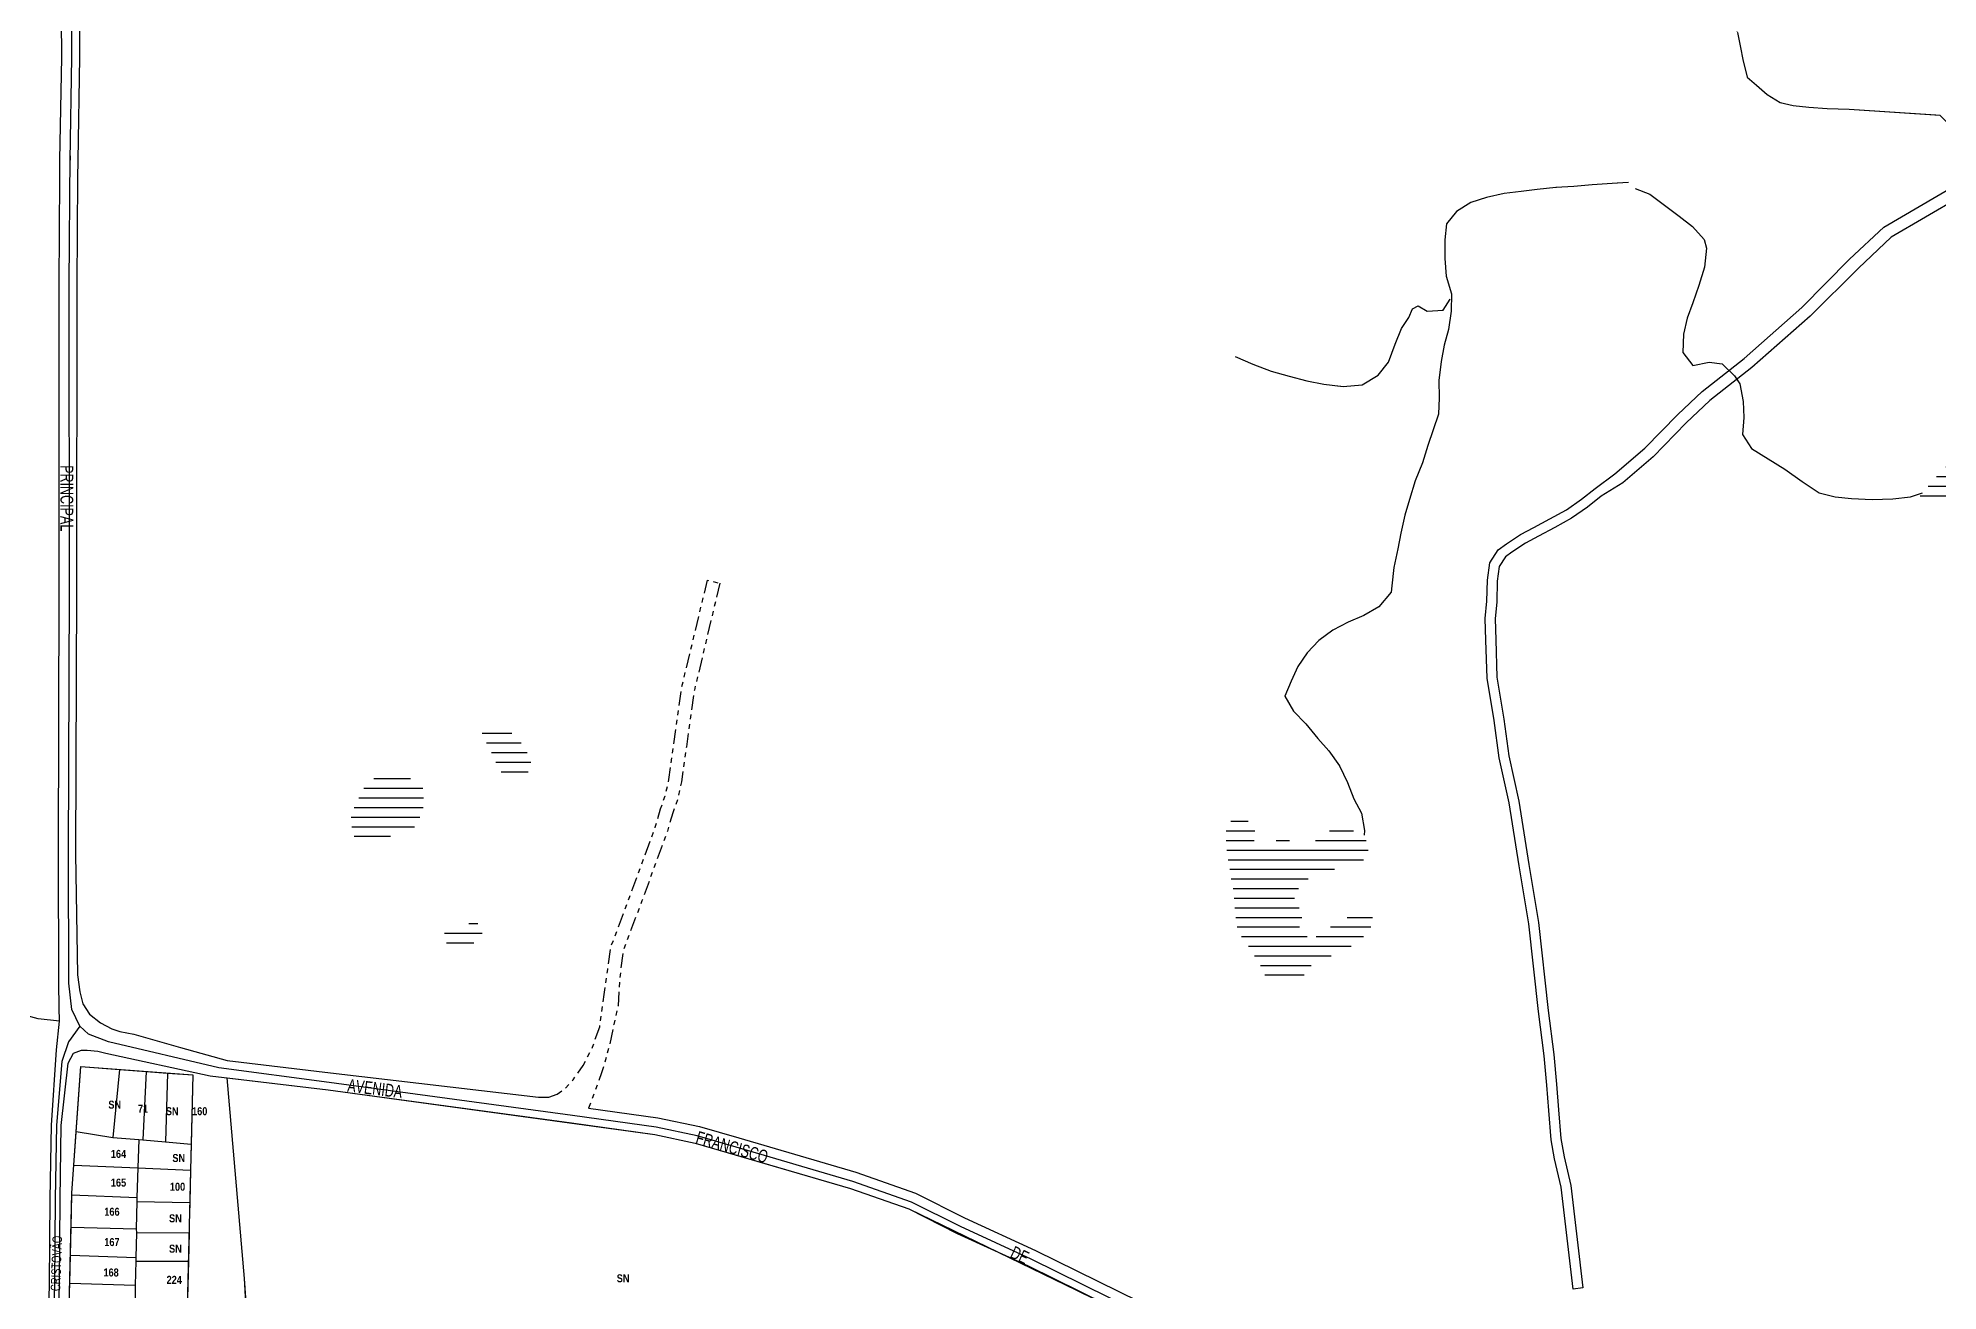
# Model space of a CAD drawing. Extents: x 211015 to 214226, y 4840231 to 4844926.
# Drawn here: x 213106 to 213699, y 4843505 to 4843896 of the extents above; entities that cross this region are included whole.
import ezdxf
from ezdxf.enums import TextEntityAlignment as Align

# ---------------------------------------------------------------- set-up
doc = ezdxf.new("R2010")
doc.units = 0
doc.header["$LTSCALE"] = 1.5
doc.header["$MEASUREMENT"] = 0
for name, pattern in [('TRACO_05', [11, 7, -1, 0.5, -1, 0.5, -1]), ('TRACO_13', [8, 5, -1, 1, -1]), ('TRACO_25', [8, 3, -1, 1, -1, 1, -1])]:
    doc.linetypes.add(name, pattern=pattern)
for name, color, linetype in [('CD-MALHA-LOTES', 40, 'CONTINUOUS'), ('HD-AREA-SUJ-INUND', 170, 'CONTINUOUS'), ('HD-CURSO-INTER', 170, 'CONTINUOUS'), ('HD-VALAS-DRENOS', 170, 'CONTINUOUS'), ('RU-QUADRAS', 6, 'CONTINUOUS'), ('SV-CAMINHO-TRILHA', 20, 'CONTINUOUS'), ('SV-EIXO-ROD-ESTR', 7, 'CONTINUOUS'), ('SV-EIXO-RUA-N-PAV', 6, 'CONTINUOUS'), ('SV-EST-M-N-PAV', 20, 'CONTINUOUS'), ('SV-RUA-NAO-PAV-S-GUIA-C-GUIA', 7, 'CONTINUOUS'), ('SV-TXT-RUA-N-PAV-S-GUIA-C-GUIA', 7, 'CONTINUOUS'), ('Th_NmrPort', 7, 'CONTINUOUS')]:
    doc.layers.add(name, color=color, linetype=linetype)
doc.styles.add('ARIAL', font='ARIAL.TTF')
doc.styles.get("Standard").update_dxf_attribs({"font": 'swisscbo.ttf'})

# ---------------------------------------------------------------- blocks, each defined once
blk = doc.blocks.new('*X9')
at = {"layer": 'HD-AREA-SUJ-INUND', "color": 0}
for p, q in [((213476.839064, 4843648.377712), (213485.836249, 4843648.377802)), ((213478.29785, 4843651.377759), (213483.720491, 4843651.377814)), ((213509.152279, 4843648.378035), (213516.713676, 4843648.378111)), ((213476.876101, 4843645.377679), (213485.587913, 4843645.377766)), ((213477.128028, 4843642.377649), (213521.231368, 4843642.37809)), ((213492.464745, 4843645.377835), (213496.63904, 4843645.377877)), ((213504.837822, 4843645.377959), (213520.576435, 4843645.378116)), ((213477.548162, 4843639.37762), (213519.837288, 4843639.378043)), ((213477.981901, 4843636.377591), (213510.704038, 4843636.377918)), ((213478.499102, 4843633.377563), (213502.539487, 4843633.377804)), ((213479.02735, 4843630.377536), (213499.458208, 4843630.37774)), ((213479.373084, 4843627.377506), (213498.251832, 4843627.377695)), ((213479.54658, 4843624.377475), (213499.67467, 4843624.377676)), ((213479.861212, 4843621.377445), (213500.562397, 4843621.377652)), ((213480.303974, 4843618.377416), (213499.746481, 4843618.377611)), ((213509.51569, 4843618.377709), (213522.09058, 4843618.377834)), ((213514.645515, 4843621.377793), (213522.568244, 4843621.377872)), ((213481.629416, 4843615.377397), (213502.159544, 4843615.377602)), ((213483.834007, 4843612.377386), (213515.905314, 4843612.377706)), ((213504.951035, 4843615.37763), (213519.774846, 4843615.377778)), ((213485.762737, 4843609.377372), (213509.724704, 4843609.377612)), ((213487.61332, 4843606.377358), (213503.434638, 4843606.377516)), ((213488.925471, 4843603.377338), (213501.245501, 4843603.377461))]:
    blk.add_line(p, q, dxfattribs=at)
blk = doc.blocks.new('*X20')
at = {"layer": 'HD-AREA-SUJ-INUND', "color": 0}
for p, q in [((213244.434873, 4843678.870073), (213253.699656, 4843678.870165)), ((213245.775826, 4843675.870053), (213256.671265, 4843675.870162)), ((213247.4093, 4843672.870036), (213258.521395, 4843672.870148)), ((213248.783005, 4843669.870017), (213259.715072, 4843669.870127)), ((213250.453427, 4843666.870001), (213258.847512, 4843666.870085))]:
    blk.add_line(p, q, dxfattribs=at)
blk = doc.blocks.new('*X19')
at = {"layer": 'HD-AREA-SUJ-INUND', "color": 0}
for p, q in [((213210.674562, 4843664.688938), (213222.078294, 4843664.689052)), ((213205.89328, 4843658.688824), (213226.180459, 4843658.689027)), ((213207.454214, 4843661.688873), (213225.925469, 4843661.689057)), ((213203.560718, 4843652.688735), (213224.948415, 4843652.688949)), ((213204.467631, 4843655.688777), (213226.024942, 4843655.688992)), ((213203.709258, 4843649.688703), (213223.358647, 4843649.6889)), ((213204.480507, 4843646.688678), (213215.8599, 4843646.688792))]:
    blk.add_line(p, q, dxfattribs=at)
blk = doc.blocks.new('*X6')
at = {"layer": 'HD-AREA-SUJ-INUND', "color": 0}
for p, q in [((213232.721828, 4843616.469142), (213244.463026, 4843616.469259)), ((213240.34813, 4843619.469251), (213243.102595, 4843619.469278)), ((213233.335797, 4843613.469115), (213241.859153, 4843613.4692))]:
    blk.add_line(p, q, dxfattribs=at)
blk = doc.blocks.new('*X15')
at = {"layer": 'HD-AREA-SUJ-INUND', "color": 0}
for p, q in [((213698.826979, 4843759.014871), (213712.808376, 4843759.015011)), ((213701.719278, 4843762.014933), (213704.601615, 4843762.014962)), ((213693.713559, 4843753.014754), (213708.82235, 4843753.014905)), ((213696.199728, 4843756.014812), (213714.335422, 4843756.014993))]:
    blk.add_line(p, q, dxfattribs=at)
blk = doc.blocks.new('*X97')
at = {"layer": 'HD-AREA-SUJ-INUND', "const_width": 0.13}
for points in [[(213476.876106, 4843645.377283), (213481.876106, 4843645.378043)], [(213481.876106, 4843645.378043), (213485.58788, 4843645.377371)], [(213492.459679, 4843645.377439), (213496.639863, 4843645.377481)], [(213504.837155, 4843645.377563), (213519.837155, 4843645.379261)], [(213519.837155, 4843645.379261), (213520.576521, 4843645.37772)], [(213479.027397, 4843630.377272), (213499.027396, 4843630.379261)], [(213499.027396, 4843630.379261), (213499.458102, 4843630.377476)], [(213481.629512, 4843615.377265), (213501.629512, 4843615.379249)], [(213501.629512, 4843615.379249), (213502.159741, 4843615.37747)], [(213504.950867, 4843615.377498), (213514.950867, 4843615.378664)], [(213514.950867, 4843615.378664), (213519.774721, 4843615.377646)]]:
    blk.add_lwpolyline(points, dxfattribs=at)
blk = doc.blocks.new('*X105')
at = {"layer": 'HD-AREA-SUJ-INUND', "const_width": 0.13}
for points in [[(213205.893217, 4843658.688692), (213225.893217, 4843658.690688)], [(213225.893217, 4843658.690688), (213226.180463, 4843658.688895)]]:
    blk.add_lwpolyline(points, dxfattribs=at)
blk = doc.blocks.new('*X106')
at = {"layer": 'HD-AREA-SUJ-INUND', "const_width": 0.13}
for points in [[(213244.43489, 4843678.869941), (213249.43489, 4843678.870678)], [(213249.43489, 4843678.870678), (213253.699977, 4843678.870034)]]:
    blk.add_lwpolyline(points, dxfattribs=at)

msp = doc.modelspace()

# ---------------------------------------------------------------- linework, layer by layer
at = {"layer": 'CD-MALHA-LOTES'}
for p, q in [((213117.64, 4843554.52), (213119.06, 4843574.79)), ((213119.06, 4843574.79), (213131.2, 4843573.88)), ((213131.2, 4843573.88), (213129.06, 4843552.67)), ((213131.2, 4843573.88), (213139.48, 4843573.26)), ((213139.48, 4843573.26), (213138.47, 4843551.86)), ((213139.48, 4843573.26), (213146.16, 4843572.75)), ((213146.16, 4843572.75), (213145.54, 4843551.25)), ((213146.16, 4843572.75), (213154.08, 4843572.16)), ((213154.08, 4843572.16), (213153.56, 4843550.56)), ((213164.85, 4843571.26), (213196.4, 4843567.53)), ((213170.19, 4843508.63), (213164.85, 4843571.26)), ((213196.4, 4843567.53), (213272.4, 4843557.19)), ((213272.4, 4843557.19), (213298.45, 4843553.54)), ((213116.91, 4843544.04), (213117.64, 4843554.52)), ((213117.64, 4843554.52), (213129.06, 4843552.67)), ((213129.06, 4843552.67), (213137.25, 4843551.97)), ((213137.25, 4843551.97), (213136.89, 4843543.13)), ((213137.25, 4843551.97), (213138.47, 4843551.86)), ((213138.47, 4843551.86), (213145.54, 4843551.25)), ((213145.54, 4843551.25), (213153.56, 4843550.56)), ((213153.56, 4843550.56), (213153.37, 4843542.39)), ((213298.45, 4843553.54), (213311.06, 4843550.85)), ((213311.06, 4843550.85), (213323.15, 4843547.36)), ((213323.15, 4843547.36), (213359.54, 4843536.69)), ((213116.29, 4843535.3), (213116.91, 4843544.04)), ((213116.91, 4843544.04), (213136.89, 4843543.13)), ((213136.89, 4843543.13), (213136.6, 4843533.92)), ((213136.89, 4843543.13), (213153.37, 4843542.39)), ((213153.37, 4843542.39), (213153.13, 4843532.36)), ((213116.04, 4843524.66), (213116.28, 4843534.68)), ((213116.28, 4843534.68), (213116.29, 4843535.3)), ((213116.28, 4843534.68), (213136.6, 4843533.92)), ((213136.6, 4843533.92), (213136.57, 4843532.62)), ((213359.54, 4843536.69), (213377.72, 4843530.34)), ((213136.57, 4843532.62), (213136.43, 4843524.1)), ((213136.57, 4843532.62), (213153.13, 4843532.36)), ((213153.13, 4843532.36), (213152.97, 4843525.55)), ((213377.72, 4843530.34), (213392.85, 4843522.69)), ((213115.84, 4843515.9), (213116.04, 4843524.66)), ((213116.04, 4843524.66), (213136.43, 4843524.1)), ((213136.44, 4843522.9), (213136.27, 4843515.13)), ((213136.43, 4843524.1), (213136.44, 4843522.9)), ((213136.44, 4843522.9), (213152.91, 4843522.94)), ((213152.91, 4843522.94), (213152.7, 4843514.02)), ((213152.97, 4843525.55), (213152.91, 4843522.94)), ((213392.85, 4843522.69), (213409.11, 4843515.27)), ((213115.64, 4843507.14), (213115.84, 4843515.9)), ((213115.84, 4843515.9), (213136.27, 4843515.13)), ((213136.27, 4843515.13), (213136.25, 4843513.98)), ((213409.11, 4843515.27), (213435.7, 4843502.3)), ((213136.25, 4843513.98), (213136.12, 4843506.52)), ((213136.25, 4843513.98), (213152.7, 4843514.02)), ((213152.7, 4843514.02), (213152.42, 4843502.49)), ((213115.49, 4843500.87), (213115.64, 4843507.14)), ((213115.64, 4843507.14), (213136.12, 4843506.52)), ((213136.12, 4843506.52), (213136.05, 4843502.35)), ((213175, 4843442.03), (213170.19, 4843508.63))]:
    msp.add_line(p, q, dxfattribs=at)
at = {"layer": 'HD-CURSO-INTER', "linetype": 'TRACO_13', "const_width": 0.18, "flags": 128}
for points in [[(213491.21, 4843914.66), (213495.02, 4843918.97), (213498.49, 4843922.64), (213502.8, 4843925.25), (213508.41, 4843928.12), (213512.61, 4843930.03), (213517.57, 4843932.7), (213522.16, 4843937.09), (213526.93, 4843939.58), (213532.09, 4843943.02), (213536.49, 4843946.46), (213542.03, 4843947.98), (213547.76, 4843949.32), (213551.82, 4843948.94), (213556.79, 4843947.85), (213562.42, 4843947.81), (213567.95, 4843948.52), (213573.7, 4843948.57), (213579.35, 4843949.13), (213584.63, 4843949.32), (213589.85, 4843949.18), (213594.87, 4843947.09), (213599.06, 4843943.2), (213602.37, 4843939.29), (213605.94, 4843935.48), (213609.15, 4843931.55), (213612.04, 4843926.82), (213615.27, 4843920.93), (213618.3, 4843915.82), (213623.07, 4843912.99), (213627.22, 4843911.78), (213630.09, 4843908.92), (213632.57, 4843905.67), (213635.25, 4843901.85), (213636.58, 4843897.65), (213637.54, 4843893.06), (213638.3, 4843889.24), (213639.64, 4843883.7), (213642.51, 4843881.22), (213645.94, 4843878.35), (213649.96, 4843875.87), (213653.97, 4843874.92), (213658.93, 4843874.34), (213664.66, 4843873.96), (213671.54, 4843873.77), (213699.85, 4843871.92), (213703.37, 4843868.31), (213706.98, 4843864.82), (213710.42, 4843860.19), (213711.03, 4843858.81)], [(213604.67, 4843849.01), (213609.2, 4843847.17), (213613.41, 4843844.08), (213618.42, 4843840.32), (213622.59, 4843837.13), (213626.2, 4843833.02), (213626.99, 4843830.3), (213626.36, 4843824.4), (213624.55, 4843818.65), (213622.72, 4843813.3), (213620.88, 4843808.52), (213619.75, 4843803.49), (213619.54, 4843797.72), (213622.63, 4843793.66), (213627.76, 4843794.75), (213631.83, 4843794.23), (213635.72, 4843790.52), (213637.33, 4843787.97), (213638.42, 4843782.51), (213638.57, 4843777.48), (213638.23, 4843772.21), (213641, 4843767.84), (213646.21, 4843764.59), (213651.4, 4843761.3), (213656.86, 4843757.52), (213662.18, 4843753.91), (213667.18, 4843752.7), (213672.21, 4843752.14), (213678.66, 4843751.86), (213685.11, 4843752.07), (213690.64, 4843752.7), (213694.41, 4843753.9)], [(213479.74, 4843796.54), (213485.25, 4843794.08), (213490.96, 4843791.97), (213496.57, 4843790.39), (213502.1, 4843788.95), (213507.43, 4843787.84), (213513.48, 4843787.19), (213519.38, 4843787.65), (213524.32, 4843790.66), (213527.61, 4843794.77), (213529.64, 4843800.37), (213531.7, 4843805.25), (213533.99, 4843808.68), (213535.13, 4843811.41), (213536.85, 4843812.29), (213539.66, 4843810.65), (213544.71, 4843811.03), (213546.87, 4843814.46)], [(213528.45, 4843722.96), (213524.62, 4843718.38), (213519.9, 4843715.66), (213515.03, 4843713.6), (213510.26, 4843711.11), (213505.87, 4843707.83), (213502.16, 4843703.95), (213499.25, 4843699.72), (213497.16, 4843695.11), (213495.18, 4843690.46), (213497.95, 4843685.74), (213501.76, 4843681.78), (213505.5, 4843677.19), (213508.96, 4843673.43), (213512.33, 4843668.74), (213514.8, 4843663.45), (213516.74, 4843658.43), (213519.13, 4843653.89), (213520.1, 4843648.45), (213519.98, 4843647.07)]]:
    msp.add_lwpolyline(points, dxfattribs=at)
at = {"layer": 'HD-CURSO-INTER', "flags": 128}
for points in [[(213636.58, 4843897.65), (213637.54, 4843893.06), (213638.3, 4843889.24), (213639.64, 4843883.7), (213642.51, 4843881.22), (213645.94, 4843878.35), (213649.96, 4843875.87), (213653.97, 4843874.92), (213658.93, 4843874.34), (213664.66, 4843873.96), (213671.54, 4843873.77), (213699.85, 4843871.92), (213703.37, 4843868.31), (213706.98, 4843864.82), (213710.42, 4843860.19), (213711.03, 4843858.81)], [(213604.67, 4843849.01), (213609.2, 4843847.17), (213613.41, 4843844.08), (213618.42, 4843840.32), (213622.59, 4843837.13), (213626.2, 4843833.02), (213626.99, 4843830.3), (213626.36, 4843824.4), (213624.55, 4843818.65), (213622.72, 4843813.3), (213620.88, 4843808.52), (213619.75, 4843803.49), (213619.54, 4843797.72), (213622.63, 4843793.66), (213627.76, 4843794.75), (213631.83, 4843794.23), (213635.72, 4843790.52), (213637.33, 4843787.97), (213638.42, 4843782.51), (213638.57, 4843777.48), (213638.23, 4843772.21), (213641, 4843767.84), (213646.21, 4843764.59), (213651.4, 4843761.3), (213656.86, 4843757.52), (213662.18, 4843753.91), (213667.18, 4843752.7), (213672.21, 4843752.14), (213678.66, 4843751.86), (213685.11, 4843752.07), (213690.64, 4843752.7), (213694.41, 4843753.9)], [(213479.74, 4843796.54), (213485.25, 4843794.08), (213490.96, 4843791.97), (213496.57, 4843790.39), (213502.1, 4843788.95), (213507.43, 4843787.84), (213513.48, 4843787.19), (213519.38, 4843787.65), (213524.32, 4843790.66), (213527.61, 4843794.77), (213529.64, 4843800.37), (213531.7, 4843805.25), (213533.99, 4843808.68), (213535.13, 4843811.41), (213536.85, 4843812.29), (213539.66, 4843810.65), (213544.71, 4843811.03), (213546.87, 4843814.46)], [(213528.45, 4843722.96), (213524.62, 4843718.38), (213519.9, 4843715.66), (213515.03, 4843713.6), (213510.26, 4843711.11), (213505.87, 4843707.83), (213502.16, 4843703.95), (213499.25, 4843699.72), (213497.16, 4843695.11), (213495.18, 4843690.46), (213497.95, 4843685.74), (213501.76, 4843681.78), (213505.5, 4843677.19), (213508.96, 4843673.43), (213512.33, 4843668.74), (213514.8, 4843663.45), (213516.74, 4843658.43), (213519.13, 4843653.89), (213520.1, 4843648.45), (213519.98, 4843647.07)]]:
    msp.add_lwpolyline(points, dxfattribs=at)
at = {"layer": 'HD-VALAS-DRENOS', "linetype": 'TRACO_05', "const_width": 0.18, "flags": 128}
msp.add_lwpolyline([(213602.59, 4843850.89), (213599.01, 4843850.62), (213591.18, 4843850.17), (213585.46, 4843849.63), (213579.84, 4843849.26), (213574.06, 4843848.72), (213569.09, 4843848.06), (213563.74, 4843847.47), (213558.19, 4843846.18), (213553.29, 4843844.57), (213548.85, 4843841.81), (213545.69, 4843837.92), (213545.18, 4843832.9), (213545.2, 4843827.1), (213545.62, 4843821.58), (213547.32, 4843816.09), (213547.18, 4843810.67), (213546.35, 4843804.99), (213544.99, 4843800.02), (213544.04, 4843794.97), (213543.31, 4843788.99), (213543.42, 4843783.64), (213543.19, 4843778.52), (213541.53, 4843773.59), (213539.9, 4843768.74), (213538.19, 4843763.29), (213535.96, 4843757.71), (213534.13, 4843751.86), (213532.75, 4843747.01), (213531.41, 4843741.33), (213530.51, 4843736.41), (213529.23, 4843730.61), (213528.69, 4843724.91), (213528.45, 4843722.96)], dxfattribs=at)
at = {"layer": 'HD-VALAS-DRENOS', "flags": 128}
msp.add_lwpolyline([(213602.59, 4843850.89), (213599.01, 4843850.62), (213591.18, 4843850.17), (213585.46, 4843849.63), (213579.84, 4843849.26), (213574.06, 4843848.72), (213569.09, 4843848.06), (213563.74, 4843847.47), (213558.19, 4843846.18), (213553.29, 4843844.57), (213548.85, 4843841.81), (213545.69, 4843837.92), (213545.18, 4843832.9), (213545.2, 4843827.1), (213545.62, 4843821.58), (213547.32, 4843816.09), (213547.18, 4843810.67), (213546.35, 4843804.99), (213544.99, 4843800.02), (213544.04, 4843794.97), (213543.31, 4843788.99), (213543.42, 4843783.64), (213543.19, 4843778.52), (213541.53, 4843773.59), (213539.9, 4843768.74), (213538.19, 4843763.29), (213535.96, 4843757.71), (213534.13, 4843751.86), (213532.75, 4843747.01), (213531.41, 4843741.33), (213530.51, 4843736.41), (213529.23, 4843730.61), (213528.69, 4843724.91), (213528.45, 4843722.96)], dxfattribs=at)
at = {"layer": 'RU-QUADRAS', "color": 6, "linetype": 'Continuous'}
for points in [[(213112.78, 4843384.47), (213116.29, 4843535.3), (213119.06, 4843574.79), (213154.08, 4843572.16), (213152.15, 4843490.96), (213151.98, 4843356.36, 0.032902), (213159.06, 4843316.66), (213119.38, 4843306.98), (213112.97, 4843352.7)], [(213164.85, 4843571.26), (213196.4, 4843567.53), (213298.45, 4843553.54), (213311.06, 4843550.85), (213359.54, 4843536.69), (213377.72, 4843530.34), (213447.5, 4843496.55, 0.02118), (213515.56, 4843468.25), (213527.03, 4843462.44), (213541.17, 4843454.13, -0.054871), (213548.78, 4843442.06), (213548.57, 4843438.41, -0.235748), (213544.53, 4843434.12, -0.010344), (213407.5, 4843391.9), (213395.85, 4843429.32), (213453.55, 4843447.07), (213449.91, 4843458.34), (213348.96, 4843432.62, -0.004503), (213179.56, 4843386.68, -0.00576), (213170.19, 4843508.63)]]:
    msp.add_lwpolyline(points, format="xyb", close=True, dxfattribs=at)
at = {"layer": 'SV-CAMINHO-TRILHA', "flags": 128}
msp.add_lwpolyline([(213112.39, 4843589.01), (213105.81, 4843589.74), (213100.49, 4843591.18), (213095.16, 4843592.91), (213090.49, 4843594.12), (213081.96, 4843594.6), (213073.98, 4843595.68), (213064.27, 4843597.75), (213052.91, 4843600.12), (213040.62, 4843603.03), (213026.31, 4843605.52), (213014.22, 4843610.33), (213002.77, 4843614.82), (212989.38, 4843618.61), (212975.01, 4843623.39), (212956.56, 4843629.21), (212943.04, 4843635.12), (212934.3, 4843639.55), (212924.96, 4843645.6), (212916.16, 4843648.78), (212907.47, 4843650.98), (212902.29, 4843656.27)], dxfattribs=at)
at = {"layer": 'SV-EIXO-ROD-ESTR', "flags": 128}
msp.add_lwpolyline([(213118.78, 4843587.45), (213115.2, 4843582.49), (213113.2, 4843576.33), (213111.46, 4843556.46), (213111.11, 4843533.44), (213110.9, 4843506.89), (213110.1, 4843475.78), (213110.02, 4843448.15), (213110.17, 4843426.97), (213111.06, 4843414.74), (213111.23, 4843409.15), (213110.9, 4843402.94), (213110.04, 4843395.12), (213108.87, 4843387.33), (213108.05, 4843373.39), (213108.24, 4843362.88), (213109.53, 4843352.72)], dxfattribs=at)
at = {"layer": 'SV-EIXO-RUA-N-PAV', "flags": 128}
msp.add_lwpolyline([(213448.49, 4843498.66), (213416.01, 4843514.63), (213393.86, 4843524.79), (213378.63, 4843532.49), (213360.26, 4843538.91), (213323.8, 4843549.6), (213311.63, 4843553.11), (213298.85, 4843555.83), (213272.72, 4843559.5), (213196.7, 4843569.84), (213162.19, 4843574.41), (213127.78, 4843582.48), (213121.52, 4843584.89), (213118.78, 4843587.45), (213116.27, 4843592.61), (213115.4, 4843600.8), (213115.27, 4843641.13), (213115.54, 4843723.61), (213115.49, 4843818.98), (213115.73, 4843859.17), (213115.72, 4843857.88), (213116.3, 4843889.92), (213116.24, 4843901.94)], dxfattribs=at)
at = {"layer": 'SV-EST-M-N-PAV', "flags": 128}
for points in [[(213585.25, 4843505.32), (213581.49, 4843537.1), (213579.49, 4843545.94), (213578.42, 4843551.93), (213577.64, 4843561.02), (213577.03, 4843568.99), (213576.18, 4843578.16), (213574.46, 4843591.98), (213571.44, 4843619.38), (213568.38, 4843637.44), (213565.28, 4843657.14), (213562.16, 4843671.23), (213560.59, 4843682.84), (213558.42, 4843696.08), (213558.01, 4843707.9), (213557.81, 4843714.72), (213558.34, 4843720.12), (213558.5, 4843726.64), (213559.23, 4843732.04), (213561.86, 4843736.14), (213564.43, 4843737.97), (213568.87, 4843740.89), (213573.02, 4843743.1), (213578.04, 4843745.86), (213583.18, 4843748.67), (213587.92, 4843751.93), (213592.18, 4843755.29), (213598.34, 4843759.83), (213607.72, 4843767.93), (213618.03, 4843778.4), (213625.59, 4843785.62), (213638.75, 4843795.87), (213656.72, 4843811.86), (213671.65, 4843826.92), (213682.32, 4843836.92), (213704.4, 4843849.77)], [(213706.09, 4843846.23), (213684.67, 4843833.76), (213674.38, 4843824.12), (213659.34, 4843809.11), (213641.12, 4843793.04), (213628, 4843782.82), (213620.62, 4843775.77), (213610.24, 4843765.23), (213600.75, 4843757.04), (213594.08, 4843752.88), (213589.74, 4843749.46), (213584.79, 4843746.05), (213579.51, 4843743.16), (213574.48, 4843740.39), (213570.44, 4843738.24), (213566.17, 4843735.44), (213564.13, 4843733.99), (213562.18, 4843730.95), (213561.56, 4843726.4), (213561.41, 4843719.93), (213560.89, 4843714.61), (213561.08, 4843708), (213561.49, 4843696.38), (213563.63, 4843683.3), (213565.19, 4843671.77), (213568.3, 4843657.71), (213571.41, 4843637.93), (213574.48, 4843619.8), (213577.51, 4843592.33), (213579.23, 4843578.5), (213580.1, 4843569.25), (213580.7, 4843561.27), (213581.47, 4843552.33), (213582.5, 4843546.55), (213584.53, 4843537.62), (213588.3, 4843505.68), (213585.25, 4843505.32)]]:
    msp.add_lwpolyline(points, dxfattribs=at)
at = {"layer": 'SV-EST-M-N-PAV', "linetype": 'TRACO_25', "flags": 128}
for points in [[(213265.3, 4843565.23), (213267.9, 4843566.2), (213270.14, 4843567.7), (213272.88, 4843570.66), (213275.99, 4843575.12), (213278.95, 4843580.82), (213281.18, 4843587.2), (213282.57, 4843597.25), (213283.69, 4843605.05), (213284.6, 4843611.92), (213290.59, 4843627.9), (213298.55, 4843649.59), (213300.2, 4843655.29), (213301.67, 4843659.32), (213302.8, 4843664.42), (213304.31, 4843675.22), (213306.8, 4843693.09), (213314.84, 4843726.65), (213318.74, 4843725.71)], [(213318.74, 4843725.71), (213310.75, 4843692.34), (213308.29, 4843674.66), (213306.75, 4843663.7), (213305.53, 4843658.19), (213304.02, 4843654.05), (213302.36, 4843648.34), (213294.36, 4843626.51), (213288.52, 4843610.94), (213287.67, 4843604.5), (213287.24, 4843598.83), (213286.93, 4843593.76), (213285.58, 4843587.96), (213284.2, 4843581.23), (213281.8, 4843572.83), (213277.72, 4843561.83)]]:
    msp.add_lwpolyline(points, dxfattribs=at)
at = {"layer": 'SV-RUA-NAO-PAV-S-GUIA-C-GUIA', "flags": 128}
for points in [[(213108.54, 4843475.81), (213109.34, 4843506.92), (213109.55, 4843533.45), (213109.89, 4843556.49), (213111.49, 4843580.04), (213112.39, 4843589.01), (213112.35, 4843593.18), (213112.25, 4843600.78), (213112.11, 4843641.13), (213112.38, 4843723.62), (213112.33, 4843818.99), (213112.53, 4843852.29), (213112.56, 4843857.92), (213113.14, 4843889.94), (213113.08, 4843901.86)], [(213118.63, 4843902), (213118.69, 4843889.9), (213118.11, 4843857.85), (213118.08, 4843852.35), (213117.88, 4843818.98), (213117.73, 4843723.62), (213117.46, 4843641.13), (213118.04, 4843603.42), (213118.81, 4843598.17), (213119.74, 4843594.4), (213121.81, 4843591.11), (213125.27, 4843588.42), (213128.75, 4843586.58), (213131.28, 4843585.74), (213135.65, 4843584.85), (213150.21, 4843580.77), (213164.8, 4843576.64), (213197.08, 4843572.82), (213262.1, 4843565.23), (213265.3, 4843565.23)], [(213111.6, 4843475.76), (213112.4, 4843506.87), (213112.61, 4843533.42), (213112.95, 4843556.37), (213115.19, 4843575.88), (213116.85, 4843578.95), (213119.27, 4843579.86), (213121.07, 4843579.89), (213124.37, 4843579.6), (213126.87, 4843578.98), (213159.48, 4843571.92), (213159.48, 4843571.9), (213196.4, 4843567.53), (213272.4, 4843557.19), (213298.45, 4843553.54), (213311.06, 4843550.85), (213323.15, 4843547.36), (213359.54, 4843536.69), (213377.72, 4843530.34), (213392.85, 4843522.69), (213415.01, 4843512.53), (213447.5, 4843496.55)], [(213277.72, 4843561.83), (213299.38, 4843558.8), (213312.36, 4843556.03), (213324.64, 4843552.48), (213361.18, 4843541.77), (213379.81, 4843535.26), (213395.17, 4843527.5), (213417.3, 4843517.35), (213449.76, 4843501.38), (213477.83, 4843488.9), (213503.84, 4843478.48), (213517.73, 4843473.13), (213529.54, 4843467.15), (213538.14, 4843463.11), (213545.77, 4843459.84), (213557.75, 4843453.4), (213566.92, 4843447.85)]]:
    msp.add_lwpolyline(points, dxfattribs=at)

# ---------------------------------------------------------------- block references
at = {"layer": 'HD-AREA-SUJ-INUND'}
for name in ['*X15', '*X106', '*X20', '*X19', '*X105', '*X9', '*X97', '*X6']:
    msp.add_blockref(name, (0, 0), dxfattribs=at)

# ---------------------------------------------------------------- texts
at = {"layer": 'SV-TXT-RUA-N-PAV-S-GUIA-C-GUIA', "style": 'ARIAL', "width": 0.7}
for s, height, rotation, p in [('PRINCIPAL', 4, 270, (213112.73, 4843762.59)), ('AVENIDA', 4, 353, (213202.23, 4843566.99)), ('FRANCISCO', 4, 344, (213310.91, 4843550.87)), ('CRISTOVÃO', 3, 88, (213112.65, 4843504.63)), ('DE', 4, 335, (213409.11, 4843515.27))]:
    msp.add_text(s, height=height, rotation=rotation, dxfattribs=at).set_placement(p)
at = {"layer": 'Th_NmrPort', "color": 1}
for s, p in [('SN', (213127.7, 4843562.89)), ('71', (213136.92, 4843561.61)), ('SN', (213145.64, 4843560.84)), ('160', (213153.84, 4843560.84)), ('164', (213128.47, 4843547.51)), ('SN', (213147.69, 4843546.23)), ('165', (213128.47, 4843538.54)), ('100', (213146.92, 4843537.26)), ('166', (213126.42, 4843529.45)), ('SN', (213146.66, 4843527.4)), ('167', (213126.42, 4843519.97)), ('SN', (213146.66, 4843517.92)), ('168', (213126.16, 4843510.48)), ('224', (213145.89, 4843508.18)), ('SN', (213286.51, 4843508.67))]:
    msp.add_text(s, height=2.5, dxfattribs=at).set_placement(p, align=Align.MIDDLE_LEFT)

doc.saveas('drawing.dxf')
